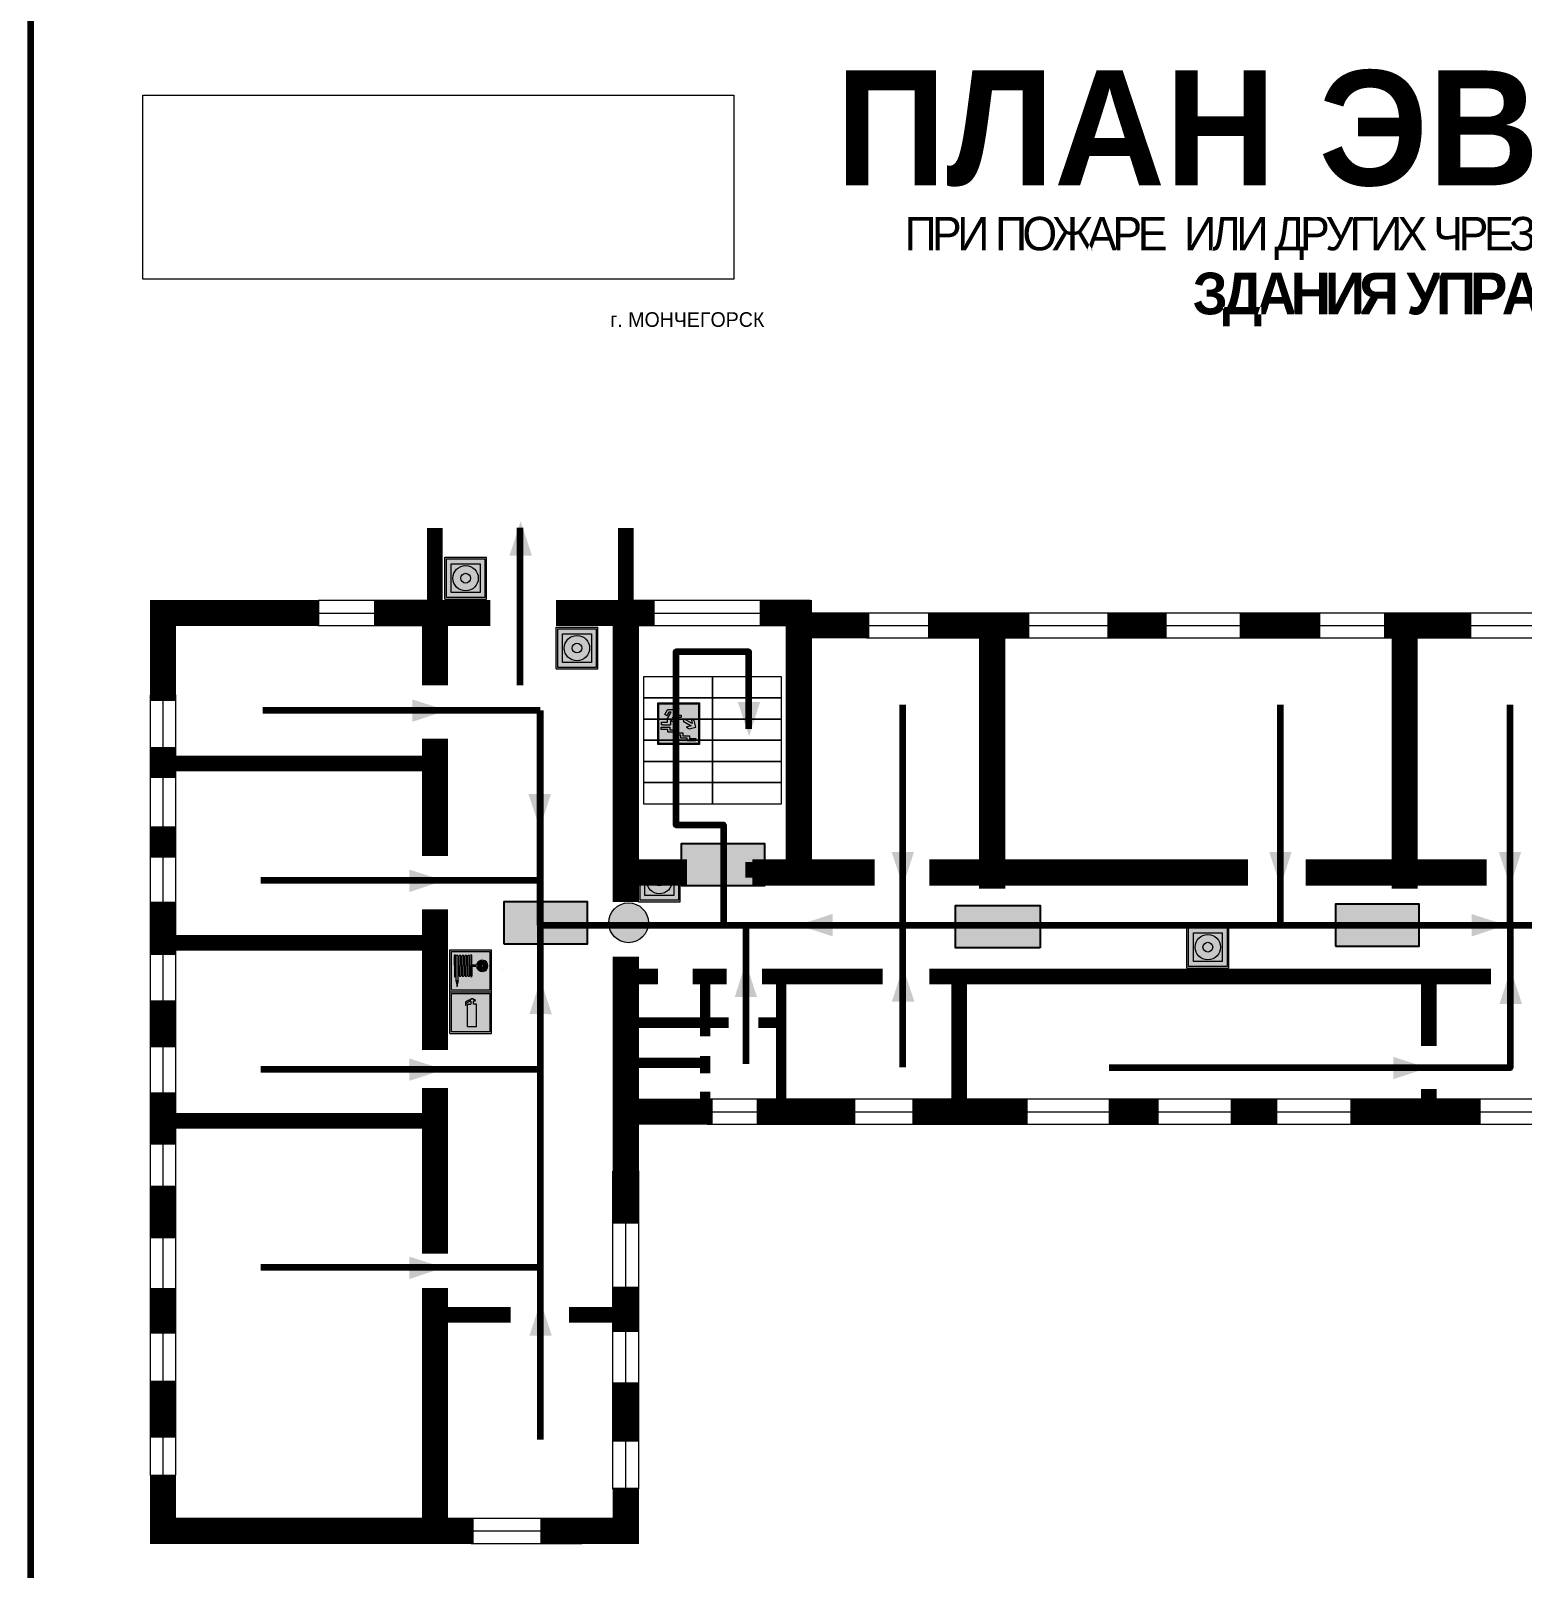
# Model space of a CAD drawing. Header units: millimetres. Extents: x 13810 to 67229, y 12374 to 21950.
# Drawn here: x 17296.7 to 17582.3, y 19577.1 to 19871.5 of the extents above; entities that cross this region are included whole.
import ezdxf

# ---------------------------------------------------------------- set-up
doc = ezdxf.new("R2010")
doc.units = ezdxf.units.MM
doc.layers.add('План_Штампы', color=7, linetype='Continuous')
doc.styles.add('обычный', font='arial.ttf')
picture_1 = doc.add_image_def('image1.jpg', size_in_pixel=(337, 105))

# ---------------------------------------------------------------- blocks, each defined once
blk = doc.blocks.new('вниз')
at = {"lineweight": 0, "true_color": 0xffffff}
h = blk.add_hatch(color=7, dxfattribs=at)
h.dxf.hatch_style = 1
h.paths.add_polyline_path([(40994.51, -4472.22), (40986.51, -4472.22), (40986.51, -4480.22), (40994.51, -4480.22)])
h.paths.add_polyline_path([(40994.31, -4472.42), (40994.31, -4480.01), (40986.71, -4480.01), (40986.71, -4472.42)], flags=16)
h.paths.add_polyline_path([(40988.43, -4473.53), (40989.43, -4473.53), (40990.19, -4473.96), (40990.19, -4474.6), (40991, -4474.6), (40991, -4475.06), (40989.73, -4475.06), (40989.73, -4474.46), (40989.3, -4475.18), (40990.17, -4475.7), (40990.17, -4477.11), (40989.63, -4477.11), (40989.63, -4476.01), (40988.94, -4475.59), (40988.94, -4476.46), (40988.94, -4476.46), (40987.47, -4476.46), (40987.26, -4476.46), (40987.26, -4475.92), (40988.4, -4475.92), (40988.4, -4475.2), (40989.1, -4473.99), (40988.66, -4473.99), (40988.24, -4474.7), (40987.86, -4474.47), (40988.41, -4473.56)], flags=0)
h.paths.add_polyline_path([(40990.55, -4473.29, -1), (40989.69, -4473.29, -1)], flags=0)
h.paths.add_polyline_path([(40988.85, -4476.89), (40988.85, -4477.43), (40990.1, -4477.43), (40990.1, -4477.99), (40991.34, -4477.99), (40991.34, -4478.54), (40992.59, -4478.54), (40992.59, -4479.09), (40993.83, -4479.09), (40993.83, -4479.52), (40992.17, -4479.52), (40992.17, -4478.97), (40990.91, -4478.97), (40990.91, -4478.41), (40989.68, -4478.41), (40989.68, -4477.86), (40988.43, -4477.86), (40988.43, -4477.31), (40987.6, -4477.31), (40987.18, -4477.31), (40987.18, -4476.89)], flags=0)
h.paths.add_polyline_path([(40991.61, -4475.33), (40993.12, -4476.2), (40992.9, -4475.27), (40993.48, -4475.6), (40993.83, -4476.88), (40992.56, -4477.22), (40991.97, -4476.88), (40992.9, -4476.61), (40991.38, -4475.74), (40991.58, -4475.39)], flags=0)
h.paths.add_polyline_path([(40990.19, -4473.96), (40989.43, -4473.53), (40988.43, -4473.53), (40988.41, -4473.56), (40987.86, -4474.47), (40988.24, -4474.7), (40988.66, -4473.99), (40989.1, -4473.99), (40988.4, -4475.2), (40988.4, -4475.92), (40987.26, -4475.92), (40987.26, -4476.46), (40987.47, -4476.46), (40988.94, -4476.46), (40988.94, -4476.27), (40988.94, -4475.59), (40989.63, -4476.01), (40989.63, -4477.11), (40990.17, -4477.11), (40990.17, -4475.7), (40989.3, -4475.18), (40989.73, -4474.46), (40989.73, -4475.06), (40991, -4475.06), (40991, -4474.6), (40990.19, -4474.6)], flags=0)
h.paths.add_polyline_path([(40990.55, -4473.29, 1), (40989.69, -4473.29, 1)], flags=0)
h.paths.add_polyline_path([(40991.61, -4475.33), (40991.58, -4475.39), (40991.38, -4475.74), (40992.9, -4476.61), (40991.97, -4476.88), (40992.56, -4477.22), (40993.83, -4476.88), (40993.48, -4475.6), (40992.9, -4475.27), (40993.12, -4476.2)], flags=0)
h.paths.add_polyline_path([(40990.1, -4477.43), (40988.85, -4477.43), (40988.85, -4476.89), (40987.18, -4476.89), (40987.18, -4477.31), (40987.6, -4477.31), (40988.43, -4477.31), (40988.43, -4477.86), (40989.68, -4477.86), (40989.68, -4478.41), (40990.91, -4478.41), (40990.91, -4478.97), (40992.17, -4478.97), (40992.17, -4479.52), (40993.83, -4479.52), (40993.83, -4479.09), (40992.59, -4479.09), (40992.59, -4478.54), (40991.34, -4478.54), (40991.34, -4477.99), (40990.1, -4477.99)], flags=0)
at = {"lineweight": 0}
h = blk.add_hatch(color=126, dxfattribs=at)
h.dxf.hatch_style = 1
h.paths.add_polyline_path([(40994.31, -4472.42), (40986.71, -4472.42), (40986.71, -4480.01), (40994.31, -4480.01)])
h.paths.add_polyline_path([(40988.43, -4473.53), (40989.43, -4473.53), (40990.19, -4473.96), (40990.19, -4474.6), (40991, -4474.6), (40991, -4475.06), (40989.73, -4475.06), (40989.73, -4474.46), (40989.3, -4475.18), (40990.17, -4475.7), (40990.17, -4477.11), (40989.63, -4477.11), (40989.63, -4476.01), (40988.94, -4475.59), (40988.94, -4476.46), (40988.94, -4476.46), (40987.47, -4476.46), (40987.26, -4476.46), (40987.26, -4475.92), (40988.4, -4475.92), (40988.4, -4475.2), (40989.1, -4473.99), (40988.66, -4473.99), (40988.24, -4474.7), (40987.86, -4474.47), (40988.41, -4473.56)], flags=16)
h.paths.add_polyline_path([(40990.55, -4473.29, -1), (40989.69, -4473.29, -1)], flags=16)
h.paths.add_polyline_path([(40988.85, -4476.89), (40988.85, -4477.43), (40990.1, -4477.43), (40990.1, -4477.99), (40991.34, -4477.99), (40991.34, -4478.54), (40992.59, -4478.54), (40992.59, -4479.09), (40993.83, -4479.09), (40993.83, -4479.52), (40992.17, -4479.52), (40992.17, -4478.97), (40990.91, -4478.97), (40990.91, -4478.41), (40989.68, -4478.41), (40989.68, -4477.86), (40988.43, -4477.86), (40988.43, -4477.31), (40987.6, -4477.31), (40987.18, -4477.31), (40987.18, -4476.89)], flags=16)
h.paths.add_polyline_path([(40991.61, -4475.33), (40993.12, -4476.2), (40992.9, -4475.27), (40993.48, -4475.6), (40993.83, -4476.88), (40992.56, -4477.22), (40991.97, -4476.88), (40992.9, -4476.61), (40991.38, -4475.74), (40991.58, -4475.39)], flags=16)
at = {"lineweight": 0, "true_color": 0xffffff}
h = blk.add_hatch(color=7, dxfattribs=at)
h.dxf.hatch_style = 1
h.paths.add_polyline_path([(40989.73, -4474.46), (40989.73, -4475.06), (40991, -4475.06), (40991, -4474.6), (40990.19, -4474.6), (40990.19, -4473.96), (40989.43, -4473.53), (40988.43, -4473.53), (40988.41, -4473.56), (40987.86, -4474.47), (40988.24, -4474.7), (40988.66, -4473.99), (40989.1, -4473.99), (40988.4, -4475.2), (40988.4, -4475.92), (40987.26, -4475.92), (40987.26, -4476.46), (40987.47, -4476.46), (40988.94, -4476.46), (40988.94, -4475.59), (40989.63, -4476.01), (40989.63, -4477.11), (40990.17, -4477.11), (40990.17, -4475.7), (40989.3, -4475.18)])
h.paths.add_polyline_path([(40989.69, -4473.29, 1), (40990.55, -4473.29, 1)])
h.paths.add_polyline_path([(40991.61, -4475.33), (40991.58, -4475.39), (40991.38, -4475.74), (40992.9, -4476.61), (40991.97, -4476.88), (40992.56, -4477.22), (40993.83, -4476.88), (40993.48, -4475.6), (40992.9, -4475.27), (40993.12, -4476.2)])
h.paths.add_polyline_path([(40990.1, -4477.43), (40988.85, -4477.43), (40988.85, -4476.89), (40987.18, -4476.89), (40987.18, -4477.31), (40987.6, -4477.31), (40988.43, -4477.31), (40988.43, -4477.86), (40989.68, -4477.86), (40989.68, -4478.41), (40990.91, -4478.41), (40990.91, -4478.97), (40992.17, -4478.97), (40992.17, -4479.52), (40993.83, -4479.52), (40993.83, -4479.09), (40992.59, -4479.09), (40992.59, -4478.54), (40991.34, -4478.54), (40991.34, -4477.99), (40990.1, -4477.99)])
at = {"color": 126, "lineweight": 0}
for points in [[(40986.51, -4472.22), (40994.51, -4472.22), (40994.51, -4480.22), (40986.51, -4480.22)], [(40986.71, -4472.42), (40994.31, -4472.42), (40994.31, -4480.01), (40986.71, -4480.01)]]:
    blk.add_lwpolyline(points, close=True, dxfattribs=at)
for points in [[(40987.47, -4476.46), (40987.26, -4476.46), (40987.26, -4475.92), (40988.4, -4475.92), (40988.4, -4475.2), (40989.1, -4473.99), (40988.66, -4473.99), (40988.24, -4474.7), (40987.86, -4474.47), (40988.41, -4473.56), (40988.43, -4473.53), (40989.43, -4473.53), (40990.19, -4473.96), (40990.19, -4474.6), (40991, -4474.6), (40991, -4475.06), (40989.73, -4475.06), (40989.73, -4474.46), (40989.3, -4475.18), (40990.17, -4475.7), (40990.17, -4477.11), (40989.63, -4477.11), (40989.63, -4476.01), (40988.94, -4475.59), (40988.94, -4476.46)], [(40991.58, -4475.39), (40991.38, -4475.74), (40992.9, -4476.61), (40991.97, -4476.88), (40992.56, -4477.22), (40993.83, -4476.88), (40993.48, -4475.6), (40992.9, -4475.27), (40993.12, -4476.2), (40991.61, -4475.33), (40991.58, -4475.39)], [(40987.6, -4477.31), (40987.18, -4477.31), (40987.18, -4476.89), (40988.85, -4476.89), (40988.85, -4477.43), (40990.1, -4477.43), (40990.1, -4477.99), (40991.34, -4477.99), (40991.34, -4478.54), (40992.59, -4478.54), (40992.59, -4479.09), (40993.83, -4479.09), (40993.83, -4479.52), (40992.17, -4479.52), (40992.17, -4478.97), (40990.91, -4478.97), (40990.91, -4478.41), (40989.68, -4478.41), (40989.68, -4477.86), (40988.43, -4477.86), (40988.43, -4477.31), (40987.6, -4477.31)], [(40987.47, -4476.46), (40988.94, -4476.46), (40988.94, -4476.27)]]:
    blk.add_lwpolyline(points, dxfattribs=at)
blk.add_circle((40990.12, -4473.29), 0.432, dxfattribs=at)
blk = doc.blocks.new('A$C32E8229D')
at = {"true_color": 0xffffff}
blk.add_hatch(color=7, dxfattribs=at).paths.add_polyline_path([(0, 0), (0, -8), (16, -8), (16, 0)])
h = blk.add_hatch(color=126)
h.paths.add_polyline_path([(0.2, -0.2), (15.8, -0.2), (15.8, -7.8), (0.2, -7.8)])
h.paths.add_polyline_path([(13.49, -2.05), (12.08, -2.05), (11.37, -2.63, 0.162397), (11.29, -2.84), (11.29, -3.63), (10.35, -3.63), (10.35, -4.05), (11.68, -4.05), (11.68, -3.48), (12.26, -4.28), (11.29, -5.1), (11.29, -6.78), (11.85, -6.78), (11.85, -5.44), (12.8, -4.64), (12.8, -5.94), (14.46, -5.94), (14.46, -5.39), (13.45, -5.39), (13.45, -3.97), (12.46, -2.59), (13.15, -2.59), (13.69, -3.34), (14.18, -3)], flags=16)
h.paths.add_polyline_path([(10.74, -1.82, 1), (11.8, -1.82, 1)], flags=16)
h.paths.add_polyline_path([(9.39, -3.59), (5.99, -3.59), (6.56, -3.03), (5.91, -3.03), (5.1, -3.83), (5.91, -4.64), (6.56, -4.64), (5.99, -4.09), (9.39, -4.09)], flags=16)
h.paths.add_polyline_path([(4.29, -1.08), (1.72, -1.08), (1.72, -6.6), (4.29, -6.6)], flags=16)
at = {"color": 126}
blk.add_lwpolyline([(16, -8), (0, -8), (0, 0), (16, 0)], close=True, dxfattribs=at)
blk = doc.blocks.new('A$C3AD82952')
at = {"true_color": 0xf5f5ff}
h = blk.add_hatch(color=7, dxfattribs=at)
h.dxf.hatch_style = 1
h.paths.add_polyline_path([(8.21, 8.73, 0.414214), (7.89, 9.05), (7.22, 9.05), (7.22, 9.92), (7.59, 9.92, 1), (7.57, 10.36), (7.22, 10.36), (7.22, 10.6), (6.43, 10.6), (6.43, 10.36), (6.01, 10.36), (4.74, 9.59), (4.74, 8.69), (4.98, 8.73), (4.98, 9.26), (6.12, 9.91), (6.43, 9.91), (6.43, 9.05), (5.76, 9.05, 0.414214), (5.44, 8.73), (5.44, 2.2), (8.21, 2.2)], flags=0)
h.paths.add_polyline_path([(12.8, 12.8), (0, 12.8), (0, 0), (12.8, 0)])
h.paths.add_polyline_path([(0.51, 12.29), (12.29, 12.29), (12.29, 0.51), (0.51, 0.51)], flags=16)
h.paths.add_polyline_path([(4.74, 9.59), (6.01, 10.36), (6.43, 10.36), (6.43, 10.6), (7.22, 10.6), (7.22, 10.36), (7.59, 10.36, -0.94586), (7.59, 9.92), (7.22, 9.92), (7.22, 9.05), (7.89, 9.05, -0.414214), (8.21, 8.73), (8.21, 2.2), (5.44, 2.2), (5.44, 8.73, -0.414214), (5.76, 9.05), (6.43, 9.05), (6.43, 9.91), (6.12, 9.91), (4.98, 9.26), (4.98, 8.73), (4.74, 8.69)], flags=0)
h = blk.add_hatch(color=242)
h.dxf.hatch_style = 1
h.paths.add_polyline_path([(12.29, 12.29), (0.51, 12.29), (0.51, 0.51), (12.29, 0.51)])
h.paths.add_polyline_path([(4.74, 8.69), (4.74, 9.59), (6.01, 10.36), (6.43, 10.36), (6.43, 10.6), (7.22, 10.6), (7.22, 10.36), (7.59, 10.36, -0.94586), (7.59, 9.92), (7.22, 9.92), (7.22, 9.05), (7.89, 9.05, -0.414214), (8.21, 8.73), (8.21, 2.2), (5.44, 2.2), (5.44, 8.73, -0.414214), (5.76, 9.05), (6.43, 9.05), (6.43, 9.91), (6.12, 9.91), (4.98, 9.26), (4.98, 8.73)], flags=16)
h = blk.add_hatch(color=7, dxfattribs=at)
h.dxf.hatch_style = 1
h.paths.add_polyline_path([(8.21, 8.73, 0.414214), (7.89, 9.05), (7.22, 9.05), (7.22, 9.92), (7.59, 9.92, 1), (7.57, 10.36), (7.22, 10.36), (7.22, 10.6), (6.43, 10.6), (6.43, 10.36), (6.01, 10.36), (4.74, 9.59), (4.74, 8.69), (4.98, 8.73), (4.98, 9.26), (6.12, 9.91), (6.43, 9.91), (6.43, 9.05), (5.76, 9.05, 0.414214), (5.44, 8.73), (5.44, 2.2), (8.21, 2.2)])
at = {"color": 242, "lineweight": 5}
for p, q in [((0, 0), (0, 12.8)), ((0, 12.8), (12.8, 12.8)), ((6.01, 10.36), (4.74, 9.59)), ((4.74, 9.59), (4.74, 8.69)), ((4.98, 9.26), (6.12, 9.91)), ((6.01, 10.36), (6.43, 10.36)), ((6.12, 9.91), (6.43, 9.91)), ((7.22, 10.6), (6.43, 10.6)), ((6.43, 10.6), (6.43, 10.36)), ((6.43, 9.91), (6.43, 9.05)), ((7.22, 10.36), (7.22, 10.6)), ((7.59, 10.36), (7.22, 10.36)), ((7.22, 9.05), (7.22, 9.92)), ((7.59, 9.92), (7.22, 9.92)), ((12.8, 0), (12.8, 12.8)), ((4.74, 8.69), (4.98, 8.73)), ((4.98, 8.73), (4.98, 9.26)), ((5.44, 2.2), (5.44, 8.73)), ((5.76, 9.05), (6.43, 9.05)), ((7.89, 9.05), (7.22, 9.05)), ((8.21, 2.2), (8.21, 8.73)), ((0, 0), (12.8, 0)), ((5.44, 2.2), (8.21, 2.2))]:
    blk.add_line(p, q, dxfattribs=at)
blk.add_lwpolyline([(0.51, 12.29), (12.29, 12.29), (12.29, 0.51), (0.51, 0.51)], close=True, dxfattribs=at)
for centre, radius, start, end in [((7.58, 10.14), 0.223, 273.1875, 86.8125), ((5.76, 8.73), 0.32, 90, 180), ((7.89, 8.73), 0.32, 0, 90)]:
    blk.add_arc(centre, radius, start, end, dxfattribs=at)
blk = doc.blocks.new('A$C37112FD5')
at = {"true_color": 0xf5f5ff}
h = blk.add_hatch(color=7, dxfattribs=at)
h.dxf.hatch_style = 1
h.paths.add_polyline_path([(12.8, -7.4), (0, -7.4), (0, -20.2), (12.8, -20.2)])
h.paths.add_polyline_path([(12.29, -7.91), (12.29, -19.69), (0.51, -19.69), (0.51, -7.91)], flags=16)
h.paths.add_polyline_path([(4.98, -9.04, -0.42597), (5.17, -9.22), (5.17, -12.25), (5.17, -15.29, -0.432244), (4.98, -15.47), (4.83, -15.47, -0.42597), (4.64, -15.29), (4.64, -12.25), (4.64, -9.22, -0.432244), (4.83, -9.04)], flags=0)
h.paths.add_polyline_path([(4.28, -9.22), (4.28, -12.25), (4.28, -15.29, -0.432244), (4.09, -15.47), (3.94, -15.47, -0.42597), (3.75, -15.29), (3.75, -12.25), (3.75, -9.22, -0.432244), (3.94, -9.04), (4.09, -9.04, -0.42597)], flags=0)
h.paths.add_polyline_path([(5.72, -9.04), (5.87, -9.04, -0.42597), (6.06, -9.22), (6.06, -12.25), (6.06, -15.29, -0.432244), (5.87, -15.47), (5.72, -15.47, -0.42597), (5.53, -15.29), (5.53, -12.25), (5.53, -9.22, -0.432244)], flags=0)
h.paths.add_polyline_path([(6.42, -8.9), (6.5, -8.9, -0.42597), (6.69, -9.08), (6.69, -12.03), (8.21, -12.03, -15.824349), (8.21, -12.47), (6.69, -12.47), (6.69, -15.42, -0.432244), (6.5, -15.6), (6.42, -15.6)], flags=0)
h.paths.add_polyline_path([(3.39, -9.22), (3.39, -12.25), (3.39, -15.29, -0.432244), (3.2, -15.47), (3.05, -15.47, -0.42597), (2.85, -15.29), (2.85, -12.25), (2.85, -9.22, -0.432244), (3.05, -9.04), (3.2, -9.04, -0.42597)], flags=0)
h.paths.add_polyline_path([(2.5, -9.22), (2.5, -16.71), (1.96, -16.71), (1.96, -9.22, -0.432244), (2.15, -9.04), (2.31, -9.04, -0.42597)], flags=0)
h.paths.add_polyline_path([(1.61, -8.9), (1.61, -15.6), (1.57, -15.6, -0.42597), (1.37, -15.42), (1.37, -12.03), (1.37, -9.09, -0.432244), (1.57, -8.9)], flags=0)
h.paths.add_polyline_path([(9.76, -10.81), (9.76, -12.03), (8.49, -12.03, -0.336371)], flags=0)
h.paths.add_polyline_path([(8.49, -12.47), (9.76, -12.47), (9.76, -13.7, -0.336371)], flags=0)
h.paths.add_polyline_path([(10.11, -10.81, -0.336371), (11.38, -12.03), (10.11, -12.03)], flags=0)
h.paths.add_polyline_path([(10.11, -12.47), (11.38, -12.47, -0.336371), (10.11, -13.7)], flags=0)
h.paths.add_polyline_path([(2.5, -16.84), (2.5, -17.05), (1.97, -17.05), (1.97, -16.84)], flags=0)
h.paths.add_polyline_path([(2.5, -17.24, -0.033778), (2.24, -18.6, -0.033778), (1.97, -17.24)], flags=0)
h = blk.add_hatch(color=242)
h.dxf.hatch_style = 1
h.paths.add_polyline_path([(12.29, -7.91), (0.51, -7.91), (0.51, -19.69), (12.29, -19.69)])
h.paths.add_polyline_path([(6.42, -15.6), (6.42, -8.9), (6.5, -8.9, -0.42597), (6.69, -9.08), (6.69, -12.03), (8.21, -12.03, -15.824349), (8.21, -12.47), (6.69, -12.47), (6.69, -15.42, -0.432244), (6.5, -15.6)], flags=16)
h.paths.add_polyline_path([(5.87, -15.47), (5.72, -15.47, -0.42597), (5.53, -15.29), (5.53, -12.25), (5.53, -9.22, -0.432244), (5.72, -9.04), (5.87, -9.04, -0.42597), (6.06, -9.22), (6.06, -12.25), (6.06, -15.29, -0.432244)], flags=16)
h.paths.add_polyline_path([(4.98, -15.47), (4.83, -15.47, -0.42597), (4.64, -15.29), (4.64, -12.25), (4.64, -9.22, -0.432244), (4.83, -9.04), (4.98, -9.04, -0.42597), (5.17, -9.22), (5.17, -12.25), (5.17, -15.29, -0.432244)], flags=16)
h.paths.add_polyline_path([(4.09, -15.47), (3.94, -15.47, -0.42597), (3.75, -15.29), (3.75, -12.25), (3.75, -9.22, -0.432244), (3.94, -9.04), (4.09, -9.04, -0.42597), (4.28, -9.22), (4.28, -12.25), (4.28, -15.29, -0.432244)], flags=16)
h.paths.add_polyline_path([(3.2, -15.47), (3.05, -15.47, -0.42597), (2.85, -15.29), (2.85, -12.25), (2.85, -9.22, -0.432244), (3.05, -9.04), (3.2, -9.04, -0.42597), (3.39, -9.22), (3.39, -12.25), (3.39, -15.29, -0.432244)], flags=16)
h.paths.add_polyline_path([(2.5, -17.05), (1.97, -17.05), (1.97, -16.84), (2.5, -16.84)], flags=16)
h.paths.add_polyline_path([(2.5, -17.24, -0.033778), (2.24, -18.6, -0.033778), (1.97, -17.24)], flags=16)
h.paths.add_polyline_path([(2.5, -16.71), (1.96, -16.71), (1.96, -9.22, -0.432244), (2.15, -9.04), (2.31, -9.04, -0.42597), (2.5, -9.22)], flags=16)
h.paths.add_polyline_path([(1.61, -15.6), (1.57, -15.6, -0.42597), (1.37, -15.42), (1.37, -12.03), (1.37, -9.09, -0.432244), (1.57, -8.9), (1.61, -8.9)], flags=16)
h.paths.add_polyline_path([(8.49, -12.47), (9.76, -12.47), (9.76, -13.7, -0.336371)], flags=0)
h.paths.add_polyline_path([(10.11, -13.7), (10.11, -12.47), (11.38, -12.47, -0.336371)], flags=0)
h.paths.add_polyline_path([(8.49, -12.03, -0.336371), (9.76, -10.81), (9.76, -12.03)], flags=0)
h.paths.add_polyline_path([(10.11, -12.03), (10.11, -10.81, -0.336371), (11.38, -12.03)], flags=0)
h = blk.add_hatch(color=7, dxfattribs=at)
h.dxf.hatch_style = 1
h.paths.add_polyline_path([(1.61, -8.9), (1.57, -8.9, 0.432244), (1.37, -9.09), (1.37, -12.03), (1.37, -15.42, 0.42597), (1.57, -15.6), (1.61, -15.6)])
h.paths.add_polyline_path([(2.5, -9.22, 0.42597), (2.31, -9.04), (2.15, -9.04, 0.432244), (1.96, -9.22), (1.96, -16.71), (2.5, -16.71)])
h.paths.add_polyline_path([(2.5, -16.84), (1.97, -16.84), (1.97, -17.05), (2.5, -17.05)])
h.paths.add_polyline_path([(2.5, -17.24), (1.97, -17.24, 0.033778), (2.24, -18.6, 0.033778)])
h.paths.add_polyline_path([(3.39, -12.25), (3.39, -9.22, 0.42597), (3.2, -9.04), (3.05, -9.04, 0.432244), (2.85, -9.22), (2.85, -12.25), (2.85, -15.29, 0.42597), (3.05, -15.47), (3.2, -15.47, 0.432244), (3.39, -15.29)])
h.paths.add_polyline_path([(4.28, -12.25), (4.28, -9.22, 0.42597), (4.09, -9.04), (3.94, -9.04, 0.432244), (3.75, -9.22), (3.75, -12.25), (3.75, -15.29, 0.42597), (3.94, -15.47), (4.09, -15.47, 0.432244), (4.28, -15.29)])
h.paths.add_polyline_path([(5.17, -12.25), (5.17, -9.22, 0.42597), (4.98, -9.04), (4.83, -9.04, 0.432244), (4.64, -9.22), (4.64, -12.25), (4.64, -15.29, 0.42597), (4.83, -15.47), (4.98, -15.47, 0.432244), (5.17, -15.29)])
h.paths.add_polyline_path([(6.06, -12.25), (6.06, -9.22, 0.42597), (5.87, -9.04), (5.72, -9.04, 0.432244), (5.53, -9.22), (5.53, -12.25), (5.53, -15.29, 0.42597), (5.72, -15.47), (5.87, -15.47, 0.432244), (6.06, -15.29)])
h.paths.add_polyline_path([(6.69, -12.47), (8.21, -12.47, 15.824349), (8.21, -12.03), (6.69, -12.03), (6.69, -9.08, 0.42597), (6.5, -8.9), (6.42, -8.9), (6.42, -15.6), (6.5, -15.6, 0.432244), (6.69, -15.42)])
h.paths.add_polyline_path([(8.49, -12.47), (9.76, -12.47), (9.76, -13.7, -0.336371)], flags=16)
h.paths.add_polyline_path([(8.49, -12.03, -0.336371), (9.76, -10.81), (9.76, -12.03)], flags=16)
h.paths.add_polyline_path([(10.11, -12.47), (11.38, -12.47, -0.336371), (10.11, -13.7)], flags=16)
h.paths.add_polyline_path([(10.11, -12.03), (10.11, -10.81, -0.336371), (11.38, -12.03)], flags=16)
h = blk.add_hatch(color=242)
h.dxf.hatch_style = 1
h.paths.add_polyline_path([(9.76, -10.81, 0.336371), (8.49, -12.03), (9.76, -12.03)])
h.paths.add_polyline_path([(10.11, -10.81), (10.11, -12.03), (11.38, -12.03, 0.336371)])
h.paths.add_polyline_path([(11.38, -12.47), (10.11, -12.47), (10.11, -13.7, 0.336371)])
h.paths.add_polyline_path([(9.76, -12.47), (8.49, -12.47, 0.336371), (9.76, -13.7)])
at = {"color": 242, "lineweight": 5}
for p, q in [((0, -20.2), (0, -7.4)), ((0, -7.4), (12.8, -7.4)), ((1.37, -12.03), (1.37, -9.08)), ((1.57, -8.9), (1.61, -8.9)), ((1.61, -8.9), (1.61, -15.6)), ((1.96, -16.71), (1.96, -9.22)), ((2.15, -9.04), (2.31, -9.04)), ((2.5, -16.71), (2.5, -9.22)), ((2.85, -12.25), (2.85, -9.22)), ((3.05, -9.04), (3.2, -9.04)), ((3.39, -12.25), (3.39, -9.22)), ((3.75, -12.25), (3.75, -9.22)), ((3.94, -9.04), (4.09, -9.04)), ((4.28, -12.25), (4.28, -9.22)), ((4.64, -12.25), (4.64, -9.22)), ((4.83, -9.04), (4.98, -9.04)), ((5.17, -12.25), (5.17, -9.22)), ((5.53, -12.25), (5.53, -9.22)), ((5.72, -9.04), (5.87, -9.04)), ((6.06, -12.25), (6.06, -9.22)), ((6.42, -8.9), (6.42, -15.6)), ((6.5, -8.9), (6.42, -8.9)), ((6.69, -12.03), (6.69, -9.08)), ((12.8, -20.2), (12.8, -7.4)), ((1.37, -12.03), (1.37, -15.42)), ((2.85, -12.25), (2.85, -15.29)), ((3.39, -12.25), (3.39, -15.29)), ((3.75, -12.25), (3.75, -15.29)), ((4.28, -12.25), (4.28, -15.29)), ((4.64, -12.25), (4.64, -15.29)), ((5.17, -12.25), (5.17, -15.29)), ((5.53, -12.25), (5.53, -15.29)), ((6.06, -12.25), (6.06, -15.29)), ((8.21, -12.03), (6.69, -12.03)), ((8.21, -12.47), (6.69, -12.47)), ((6.69, -12.47), (6.69, -15.42)), ((9.76, -12.03), (8.49, -12.03)), ((9.76, -12.47), (8.49, -12.47)), ((9.76, -10.81), (9.76, -12.03)), ((9.76, -12.47), (9.76, -13.7)), ((10.11, -10.81), (10.11, -12.03)), ((11.38, -12.03), (10.11, -12.03)), ((11.38, -12.47), (10.11, -12.47)), ((10.11, -12.47), (10.11, -13.7)), ((1.57, -15.6), (1.61, -15.6)), ((1.96, -16.71), (2.5, -16.71)), ((1.97, -16.84), (2.5, -16.84)), ((1.97, -17.05), (1.97, -16.84)), ((2.5, -17.05), (1.97, -17.05)), ((1.97, -17.24), (2.5, -17.24)), ((2.5, -16.84), (2.5, -17.05)), ((3.05, -15.47), (3.2, -15.47)), ((3.94, -15.47), (4.09, -15.47)), ((4.83, -15.47), (4.98, -15.47)), ((5.72, -15.47), (5.87, -15.47)), ((6.42, -15.6), (6.5, -15.6)), ((0, -20.2), (12.8, -20.2))]:
    blk.add_line(p, q, dxfattribs=at)
blk.add_lwpolyline([(0.51, -7.91), (12.29, -7.91), (12.29, -19.69), (0.51, -19.69)], close=True, dxfattribs=at)
for centre, radius, start, end in [((1.56, -9.09), 0.182, 87.1027, 180.6071), ((2.15, -9.22), 0.182, 87.1027, 180.6071), ((2.32, -9.22), 0.182, 359.3929, 92.8973), ((3.04, -9.22), 0.182, 87.1027, 180.6071), ((3.21, -9.22), 0.182, 359.3929, 92.8973), ((3.93, -9.22), 0.182, 87.1027, 180.6071), ((4.1, -9.22), 0.182, 359.3929, 92.8973), ((4.82, -9.22), 0.182, 87.1027, 180.6071), ((4.99, -9.22), 0.182, 359.3929, 92.8973), ((5.71, -9.22), 0.182, 87.1027, 180.6071), ((5.88, -9.22), 0.182, 359.3929, 92.8973), ((6.51, -9.09), 0.182, 359.3929, 92.8973), ((9.93, -12.25), 1.74, 187.2319, 172.7681), ((9.93, -12.25), 1.46, 96.9927, 171.3585), ((9.93, -12.25), 1.46, 188.6415, 263.0073), ((9.93, -12.25), 1.46, 8.6415, 83.0073), ((9.93, -12.25), 1.46, 276.9927, 351.3585), ((1.56, -15.42), 0.182, 179.3929, 272.8973), ((12.17, -15.98), 10.27, 187.041, 194.7793), ((-7.7, -15.98), 10.27, 345.2207, 352.959), ((3.04, -15.29), 0.182, 179.3929, 272.8973), ((3.21, -15.29), 0.182, 267.1027, 0.6071), ((3.93, -15.29), 0.182, 179.3929, 272.8973), ((4.1, -15.29), 0.182, 267.1027, 0.6071), ((4.82, -15.29), 0.182, 179.3929, 272.8973), ((4.99, -15.29), 0.182, 267.1027, 0.6071), ((5.71, -15.29), 0.182, 179.3929, 272.8973), ((5.88, -15.29), 0.182, 267.1027, 0.6071), ((6.51, -15.42), 0.182, 267.1027, 0.6071)]:
    blk.add_arc(centre, radius, start, end, dxfattribs=at)
blk = doc.blocks.new('A$C54414219')
at = {"true_color": 0xffffff}
h = blk.add_hatch(color=7, dxfattribs=at)
h.paths.add_polyline_path([(2.39, -9.45), (2.39, -18.3), (11.23, -18.3), (11.23, -9.45)], flags=0)
h.paths.add_polyline_path([(10.71, -13.87, -1), (2.92, -13.87, -1)], flags=0)
h.paths.add_polyline_path([(8.3, -13.87, -1), (5.33, -13.87, -1)], flags=0)
h.paths.add_polyline_path([(0.41, -7.47), (0.41, -20.27), (13.21, -20.27), (13.21, -7.47)])
h.paths.add_polyline_path([(0.92, -19.77), (12.71, -19.77), (12.71, -7.98), (0.92, -7.98)], flags=16)
h.paths.add_polyline_path([(11.23, -9.45), (11.23, -18.3), (2.39, -18.3), (2.39, -9.45)], flags=0)
at = {"lineweight": 5}
h = blk.add_hatch(color=242, dxfattribs=at)
h.paths.add_polyline_path([(12.71, -7.98), (0.92, -7.98), (0.92, -19.77), (12.71, -19.77)])
h.paths.add_polyline_path([(11.23, -18.3), (2.39, -18.3), (2.39, -9.45), (11.23, -9.45)], flags=16)
h.paths.add_polyline_path([(10.71, -13.87, -1), (2.92, -13.87, -1)], flags=0)
h.paths.add_polyline_path([(8.3, -13.87, -1), (5.33, -13.87, -1)], flags=0)
at = {"true_color": 0xffffff}
h = blk.add_hatch(color=7, dxfattribs=at)
h.paths.add_polyline_path([(2.39, -9.45), (2.39, -18.3), (11.23, -18.3), (11.23, -9.45)])
h.paths.add_polyline_path([(10.71, -13.87, -1), (2.92, -13.87, -1)], flags=16)
h.paths.add_polyline_path([(8.3, -13.87, -1), (5.33, -13.87, -1)], flags=0)
at = {"lineweight": 5}
h = blk.add_hatch(color=242, dxfattribs=at)
h.paths.add_polyline_path([(2.92, -13.87, 1), (10.71, -13.87, 1)])
h.paths.add_polyline_path([(8.3, -13.87, -1), (5.33, -13.87, -1)], flags=16)
at = {"color": 242, "lineweight": 5}
for p, q in [((0.41, -20.27), (0.41, -7.47)), ((0.41, -7.47), (13.21, -7.47)), ((0.41, -7.47), (13.21, -7.47)), ((13.21, -20.27), (13.21, -7.47)), ((0.41, -20.27), (13.21, -20.27))]:
    blk.add_line(p, q, dxfattribs=at)
for points in [[(0.92, -7.98), (12.71, -7.98), (12.71, -19.77), (0.92, -19.77)], [(2.39, -9.45), (11.23, -9.45), (11.23, -18.3), (2.39, -18.3)]]:
    blk.add_lwpolyline(points, close=True, dxfattribs=at)
for radius in [3.89, 1.49]:
    blk.add_circle((6.81, -13.87), radius, dxfattribs=at)
blk = doc.blocks.new('A$C7B4425F7')
at = {"true_color": 0xffffff}
blk.add_hatch(color=7, dxfattribs=at).paths.add_polyline_path([(0, 0), (-16, 0), (-16, -8), (0, -8)])
h = blk.add_hatch(color=126)
h.paths.add_polyline_path([(-0.2, -0.2), (-15.8, -0.2), (-15.8, -7.8), (-0.2, -7.8)])
h.paths.add_polyline_path([(-11.76, -2.03), (-11.76, -3.66), (-11.17, -3.66, -0.568275), (-11.17, -6.18), (-12.58, -6.18), (-12.58, -2.03)], flags=16)
h.paths.add_polyline_path([(-13.33, -4.12, -0.495768), (-13.59, -6.18), (-15.03, -6.18), (-15.03, -2.03), (-13.59, -2.03, -0.487973)], flags=16)
h.paths.add_polyline_path([(-10.25, -2.03), (-9.48, -2.03), (-9.48, -6.18), (-10.25, -6.18)], flags=16)
h.paths.add_polyline_path([(-13.84, -3.69), (-14.24, -3.69), (-14.24, -3.03), (-13.9, -3.03, -0.692621)], flags=0)
h.paths.add_polyline_path([(-9.15, -2.03), (-8.4, -2.03), (-8.04, -3.07), (-7.68, -2.03), (-6.93, -2.03), (-7.64, -4.1), (-6.93, -6.18), (-7.68, -6.18), (-8.04, -5.14), (-8.4, -6.18), (-9.15, -6.18), (-8.44, -4.1)], flags=16)
h.paths.add_polyline_path([(-11.76, -4.46), (-11.42, -4.46, -0.692621), (-11.36, -5.12), (-11.76, -5.12)], flags=0)
h.paths.add_polyline_path([(-13.9, -5.2), (-14.24, -5.2), (-14.24, -4.55), (-13.84, -4.55, -0.708038)], flags=0)
edge = h.paths.add_edge_path(flags=16)
edge.add_ellipse((-5.51, -4.08), major_axis=(0, 2.05), ratio=0.586184, start_angle=0, end_angle=360)
edge = h.paths.add_edge_path(flags=0)
edge.add_ellipse((-5.51, -4.08), major_axis=(0, 1.14), ratio=0.454828, start_angle=0, end_angle=360)
h.paths.add_polyline_path([(-4.13, -4.96, 0.377264), (-3.48, -4.52, 0.0555), (-3.16, -2.03), (-1.66, -2.03), (-1.66, -4.96), (-0.96, -4.96), (-0.96, -7.01), (-1.75, -7.01), (-1.75, -6.18), (-3.3, -6.18), (-3.3, -7.02), (-4.13, -7.02)], flags=16)
h.paths.add_polyline_path([(-2.73, -2.91), (-2.28, -2.91), (-2.28, -4.96), (-3.05, -4.96, 0.079136)], flags=0)
at = {"color": 126}
blk.add_lwpolyline([(-16, -8), (0, -8), (0, 0), (-16, 0)], close=True, dxfattribs=at)
blk = doc.blocks.new('A$C7B8C2D5B')
at = {"lineweight": 0}
h = blk.add_hatch(color=5, dxfattribs=at)
h.dxf.hatch_style = 1
h.paths.add_polyline_path([(1.4, -3.02, 1), (-2.11, -3.02, 1)])
at = {"color": 5, "lineweight": 0}
blk.add_circle((-0.36, -3.02), 1.75, dxfattribs=at)

msp = doc.modelspace()

# ---------------------------------------------------------------- linework, layer by layer
at = {"color": 2, "lineweight": 100}
msp.add_lwpolyline([(17296.73, 19878.6), (17896.73, 19878.6), (17896.73, 19483.6), (17296.73, 19483.6)], close=True, dxfattribs=at)
at = {"lineweight": 100, "const_width": 3}
for points in [[(17374.12, 19760), (17374.12, 19776.31)], [(17410.67, 19757.62), (17410.67, 19776.31)]]:
    msp.add_lwpolyline(points, dxfattribs=at)
at = {"color": 126, "lineweight": 100, "true_color": 0x008754}
for points in [[(17390.43, 19746.21), (17390.43, 19776.3)], [(17434.23, 19737.83), (17434.23, 19752.59), (17420.21, 19752.59), (17420.21, 19719.46), (17429.33, 19719.46), (17429.33, 19700.24)], [(17394.23, 19741.35), (17341.15, 19741.35)], [(17394.23, 19700.24), (17394.23, 19741.35)], [(17394.23, 19741.35), (17394.23, 19601.72)], [(17463.72, 19673.03), (17463.72, 19742.43)], [(17536.01, 19700.24), (17536.01, 19742.43)], [(17579.97, 19700.24), (17579.97, 19742.43)], [(17394.23, 19708.76), (17340.8, 19708.76)], [(17394.23, 19700.24), (17697.5, 19700.24)], [(17433.62, 19700.24), (17433.62, 19673.64)], [(17579.97, 19700.24), (17579.97, 19672.9), (17503.2, 19672.9)], [(17387.05, 19691.68), (17387.05, 19691.68)], [(17394.23, 19672.59), (17340.8, 19672.59)], [(17394.23, 19634.65), (17340.8, 19634.65)]]:
    msp.add_lwpolyline(points, dxfattribs=at)
at = {"lineweight": 0}
for points, const_width in [([(17322.06, 19743.14), (17322.06, 19760), (17351.99, 19760)], 5), ([(17362.47, 19760), (17384.71, 19760)], 5), ([(17374.12, 19746.12), (17374.12, 19760)], 5), ([(17397.29, 19760), (17416.15, 19760)], 5), ([(17410.67, 19760), (17410.67, 19704.66)], 5), ([(17436.3, 19760), (17443.77, 19760), (17443.77, 19757.64), (17457.25, 19757.64)], 5), ([(17584.44, 19757.64), (17593.88, 19757.64), (17593.88, 19761.74), (17599.79, 19761.74)], 5), ([(17443.77, 19757.64), (17443.77, 19710.3)], 5), ([(17468.54, 19757.64), (17487.89, 19757.64)], 5), ([(17480.79, 19707.22), (17480.79, 19757.64)], 5), ([(17502.87, 19757.64), (17514.22, 19757.64)], 5), ([(17528.16, 19757.64), (17543.65, 19757.64)], 5), ([(17555.78, 19757.64), (17572.56, 19757.64)], 5), ([(17559.76, 19707.22), (17559.76, 19757.64)], 5), ([(17374.12, 19713.49), (17374.12, 19735.92)], 5), ([(17322.06, 19728.41), (17322.06, 19734.36)], 5), ([(17323.48, 19731.16), (17373.91, 19731.16)], 3), ([(17322.06, 19713.17), (17322.06, 19719.14)], 5), ([(17410.67, 19710.3), (17422.4, 19710.3)], 5), ([(17411.87, 19710.79), (17420.06, 19710.79)], 3), ([(17433.54, 19710.79), (17442.88, 19710.79)], 3), ([(17434.91, 19710.3), (17458.32, 19710.3)], 5), ([(17468.74, 19710.3), (17493.14, 19710.3)], 5), ([(17493.14, 19710.3), (17529.8, 19710.3)], 5), ([(17540.8, 19710.3), (17575.44, 19710.3)], 5), ([(17322.06, 19694.48), (17322.06, 19704.69)], 5), ([(17374.12, 19676.34), (17374.12, 19703.23)], 5), ([(17324.17, 19696.83), (17373.45, 19696.83)], 3), ([(17410.67, 19664.49), (17410.67, 19694.19)], 5), ([(17411.79, 19690.38), (17416.82, 19690.38)], 3), ([(17423.48, 19690.38), (17429.96, 19690.38)], 3), ([(17430.36, 19681.55), (17425.83, 19681.55), (17425.83, 19690.38), (17423.48, 19690.38)], 2), ([(17440.39, 19690.38), (17440.39, 19664.04), (17440.39, 19681.55), (17436.04, 19681.55)], 2), ([(17436.71, 19690.38), (17459.85, 19690.38)], 3), ([(17468.79, 19690.38), (17552.12, 19690.38)], 3), ([(17474.48, 19689.79), (17474.48, 19664.49)], 3), ([(17496.81, 19690.38), (17512.71, 19690.38)], 3), ([(17519.9, 19690.38), (17539.05, 19690.38)], 3), ([(17547.06, 19690.38), (17576.31, 19690.38)], 3), ([(17564.42, 19689.79), (17564.42, 19677.09)], 3), ([(17322.06, 19676.8), (17322.06, 19685.84)], 5), ([(17425.83, 19681.55), (17410.63, 19681.55)], 2), ([(17425.83, 19681.55), (17425.83, 19678.94)], 2), ([(17425.83, 19673.87), (17411.47, 19673.87)], 2), ([(17425.83, 19675.15), (17425.83, 19671.82)], 2), ([(17322.06, 19658.16), (17322.06, 19668.23)], 5), ([(17374.12, 19637.29), (17374.12, 19669)], 5), ([(17425.83, 19668.34), (17425.83, 19665.84)], 2), ([(17564.42, 19668.83), (17564.42, 19664.49)], 3), ([(17427.3, 19664.49), (17410.67, 19664.49), (17410.67, 19643.02)], 5), ([(17435.71, 19664.49), (17454.59, 19664.49)], 5), ([(17465.53, 19664.49), (17487.58, 19664.49)], 5), ([(17503.13, 19664.49), (17512.65, 19664.49)], 5), ([(17526.45, 19664.49), (17535.42, 19664.49)], 5), ([(17549.39, 19664.49), (17574.29, 19664.49)], 5), ([(17321.28, 19662.74), (17372.5, 19662.74)], 3), ([(17322.06, 19640.27), (17322.06, 19650.35)], 5), ([(17322.06, 19621.98), (17322.06, 19630.7)], 5), ([(17374.12, 19617.88), (17374.12, 19630.72)], 5), ([(17410.67, 19631.01), (17410.67, 19622.32)], 5), ([(17375.68, 19625.6), (17388.63, 19625.6)], 3), ([(17399.81, 19625.6), (17411.18, 19625.6)], 3), ([(17374.12, 19584.21), (17374.12, 19617.88)], 5), ([(17322.06, 19602.09), (17322.06, 19612.98)], 5), ([(17410.67, 19612.68), (17410.67, 19601.3)], 5), ([(17381.51, 19584.21), (17322.06, 19584.21), (17322.06, 19594.99)], 5), ([(17410.67, 19592.47), (17410.67, 19584.21), (17394.3, 19584.21)], 5)]:
    msp.add_lwpolyline(points, dxfattribs=dict(at, const_width=const_width))
for points in [[(17351.75, 19762.44), (17374.76, 19762.44)], [(17411.01, 19762.44), (17445.94, 19762.44)], [(17351.99, 19760), (17374.3, 19760)], [(17410.9, 19760), (17446.17, 19760)], [(17457, 19760.03), (17588.75, 19760.03)], [(17351.69, 19757.62), (17374.19, 19757.62)], [(17409.18, 19757.62), (17445.87, 19757.62)], [(17457.25, 19757.64), (17589.01, 19757.64)], [(17456.72, 19755.22), (17588.48, 19755.22)], [(17319.64, 19594.82), (17319.64, 19744.25)], [(17322.06, 19594.99), (17322.06, 19744.41)], [(17324.48, 19594.9), (17324.48, 19744.33)], [(17426.86, 19666.93), (17618.78, 19666.93)], [(17426.22, 19662.09), (17618.15, 19662.09)], [(17427.3, 19664.49), (17619.22, 19664.49)], [(17408.2, 19592.2), (17408.2, 19653.13)], [(17410.67, 19592.47), (17410.67, 19653.4)], [(17413.13, 19592.25), (17413.13, 19653.18)], [(17381.4, 19586.67), (17402.63, 19586.67)], [(17381.51, 19584.21), (17402.74, 19584.21)], [(17381.02, 19581.81), (17402.25, 19581.81)]]:
    msp.add_lwpolyline(points, dxfattribs=at)
for points in [[(17414.07, 19743.75), (17427.26, 19743.75), (17427.26, 19747.81), (17414.07, 19747.81)], [(17427.26, 19743.75), (17440.45, 19743.75), (17440.45, 19747.81), (17427.26, 19747.81)], [(17414.07, 19739.69), (17427.26, 19739.69), (17427.26, 19743.75), (17414.07, 19743.75)], [(17427.26, 19739.69), (17440.45, 19739.69), (17440.45, 19743.75), (17427.26, 19743.75)], [(17414.07, 19735.64), (17427.26, 19735.64), (17427.26, 19739.69), (17414.07, 19739.69)], [(17427.26, 19735.64), (17440.45, 19735.64), (17440.45, 19739.69), (17427.26, 19739.69)], [(17414.07, 19731.58), (17427.26, 19731.58), (17427.26, 19735.64), (17414.07, 19735.64)], [(17427.26, 19731.58), (17440.45, 19731.58), (17440.45, 19735.64), (17427.26, 19735.64)], [(17414.07, 19727.52), (17427.26, 19727.52), (17427.26, 19731.58), (17414.07, 19731.58)], [(17427.26, 19727.52), (17440.45, 19727.52), (17440.45, 19731.58), (17427.26, 19731.58)], [(17414.07, 19723.46), (17427.26, 19723.46), (17427.26, 19727.52), (17414.07, 19727.52)], [(17427.26, 19723.46), (17440.45, 19723.46), (17440.45, 19727.52), (17427.26, 19727.52)]]:
    msp.add_lwpolyline(points, close=True, dxfattribs=at)
at = {"layer": 'План_Штампы', "color": 126, "true_color": 0x008754}
for points in [[(17392.69, 19770.99), (17388.4, 19771), (17390.52, 19777.58)], [(17369.78, 19739.17), (17369.78, 19743.46), (17376.37, 19741.34)], [(17432.09, 19742.99), (17436.38, 19742.99), (17434.26, 19736.4)], [(17392.02, 19725.32), (17396.31, 19725.31), (17394.19, 19718.72)], [(17461.54, 19714.26), (17465.83, 19714.26), (17463.72, 19707.67)], [(17533.83, 19714.26), (17538.13, 19714.26), (17536.01, 19707.67)], [(17577.79, 19714.26), (17582.08, 19714.26), (17579.97, 19707.67)], [(17369.22, 19706.57), (17369.22, 19710.86), (17375.81, 19708.74)], [(17450.25, 19702.38), (17450.24, 19698.09), (17443.65, 19700.21)], [(17572.59, 19698.05), (17572.6, 19702.34), (17579.18, 19700.23)], [(17435.79, 19686.44), (17431.5, 19686.44), (17433.62, 19693.03)], [(17465.9, 19685.58), (17461.6, 19685.58), (17463.72, 19692.17)], [(17582.23, 19685.14), (17577.94, 19685.15), (17580.06, 19691.74)], [(17396.5, 19683.17), (17392.21, 19683.18), (17394.33, 19689.77)], [(17369.22, 19670.4), (17369.22, 19674.69), (17375.81, 19672.57)], [(17557.58, 19670.71), (17557.58, 19675), (17564.17, 19672.88)], [(17369.22, 19632.45), (17369.22, 19636.74), (17375.81, 19634.63)], [(17396.5, 19621.58), (17392.21, 19621.58), (17394.33, 19628.17)]]:
    msp.add_solid(points, dxfattribs=at)

# ---------------------------------------------------------------- block references
for name, p, xscale, yscale, zscale in [('A$C54414219', (17375.73, 19775.34), 0.625, 0.625, 0.625), ('A$C54414219', (17397.04, 19761.95), 0.625, 0.625, 0.625), ('A$C54414219', (17412.83, 19717.34), 0.625, 0.625, 0.625), ('A$C7B8C2D5B', (17411.97, 19707.25), 2.177419353276491, 2.177419353276491, 2.177419353276491), ('A$C54414219', (17517.83, 19704.67), 0.625, 0.625, 0.625), ('A$C37112FD5', (17376.97, 19700.09), 0.6249984004534781, 0.6249984004534781, 0.6249984004534781), ('A$C3AD82952', (17376.97, 19679.46), 0.625, 0.625, 0.625)]:
    msp.add_blockref(name, p, dxfattribs=dict(xscale=xscale, yscale=yscale, zscale=zscale))
at = {"color": 126, "true_color": 0x008754}
msp.add_blockref('вниз', (-23569.75, 24215.03), dxfattribs=at)
at = {"layer": 'План_Штампы'}
msp.add_blockref('A$C7B4425F7', (17437.24, 19715.79), dxfattribs=at)
at = {"layer": 'План_Штампы', "color": 126, "true_color": 0x008754, "xscale": -1}
for p in [(17403.33, 19704.66), (17562.53, 19704.22)]:
    msp.add_blockref('A$C32E8229D', p, dxfattribs=at)
at = {"layer": 'План_Штампы', "color": 126, "true_color": 0x008754, "xscale": 1.012510887696, "yscale": 1.012510887696, "zscale": 1.012510887696, "rotation": 359.9978653237144}
msp.add_blockref('A$C32E8229D', (17473.79, 19703.96), dxfattribs=at)

# ---------------------------------------------------------------- texts
at = {"lineweight": 0, "style": 'обычный'}
for s, insert, char_height, width, attachment_point in [('{\\fProxima Nova Rg|b1|i0|c204|p2;ПЛАН ЭВАКУАЦИИ}', (17450.87, 19863.91), 22, 493.8901, 1), ('\\pi-8.4,l8.4,t8.4;{\\fProxima Nova Rg|b0|i0|c204|p2;г. МОНЧЕГОРСК\\H1.1997x; }', (17422.42, 19816.19), 2.8, 126.6484, 5)]:
    msp.add_mtext(s, dxfattribs=dict(at, insert=insert, char_height=char_height, width=width, attachment_point=attachment_point))
at = {"color": 0, "lineweight": 0, "insert": (17601.49, 19830.47), "char_height": 8, "width": 449.2158, "attachment_point": 5, "style": 'обычный'}
msp.add_mtext('{\\fArial Black|b1|i0|c204|p34;\\H2x;\\T0.85;  \\fArial Narrow|b0|i0|c204|p34;\\H0.8x;\\W0.9;\\P\\fProxima Nova Rg|b0|i0|c204|p2;\\H0.5x;\\W1;\\C256;ПРИ ПОЖАРЕ  ИЛИ ДРУГИХ ЧРЕЗВЫЧАЙНЫХ СИТУАЦИЯХ  ИЗ ПОМЕЩЕНИЙ \\fProxima Nova Rg|b1|i0|c204|p2;\\H1.25x;\\PЗДАНИЯ УПРАВЛЕНИЯ \\fProxima Nova Rg|b1|i0|c0|p2; \\fProxima Nova Rg|b1|i0|c204|p2;КОРПУС №\\fProxima Nova Rg|b1|i0|c0|p2;3\\fProxima Nova Rg|b1|i0|c204|p2;   \\fProxima Nova Rg|b1|i0|c0|p2;\\P\\fProxima Nova Rg|b1|i0|c204|p2;ЭТАЖ \\fProxima Nova Rg|b1|i0|c0|p2;3}', dxfattribs=at)

# ---------------------------------------------------------------- pictures from other files: only their frames are drawn
at = {"color": 7, "lineweight": 0, "true_color": 0xf5f5ff}
image = msp.add_image(picture_1, insert=(17318.22, 19823.92), size_in_units=(113.11, 35.24), dxfattribs=at)
image.dxf.flags = 7

doc.saveas('drawing.dxf')
